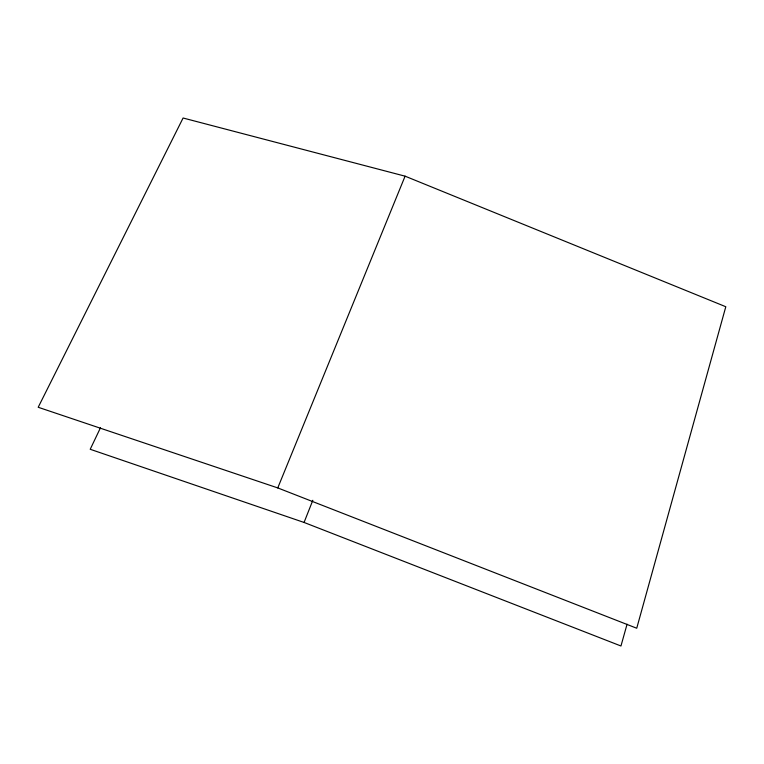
<?xml version="1.0" encoding="UTF-8"?>
<svg xmlns="http://www.w3.org/2000/svg" width="764" height="764" viewBox="0 0 764 764"><rect width="100%" height="100%" fill="white"/><g stroke="black" fill="none" stroke-linecap="round" stroke-linejoin="round"><path stroke-width="1.15" d="M627.072 624.188L620.96 645.991L304.062 522.452L90.219 449.28L100.466 427.792M304.062 522.452L312.829 500.286M277.762 487.919L405.092 176.178L725.8 306.736L636.737 628.237L277.762 487.919L38.2 407.269L183.093 118.009L405.092 176.178"/></g></svg>
